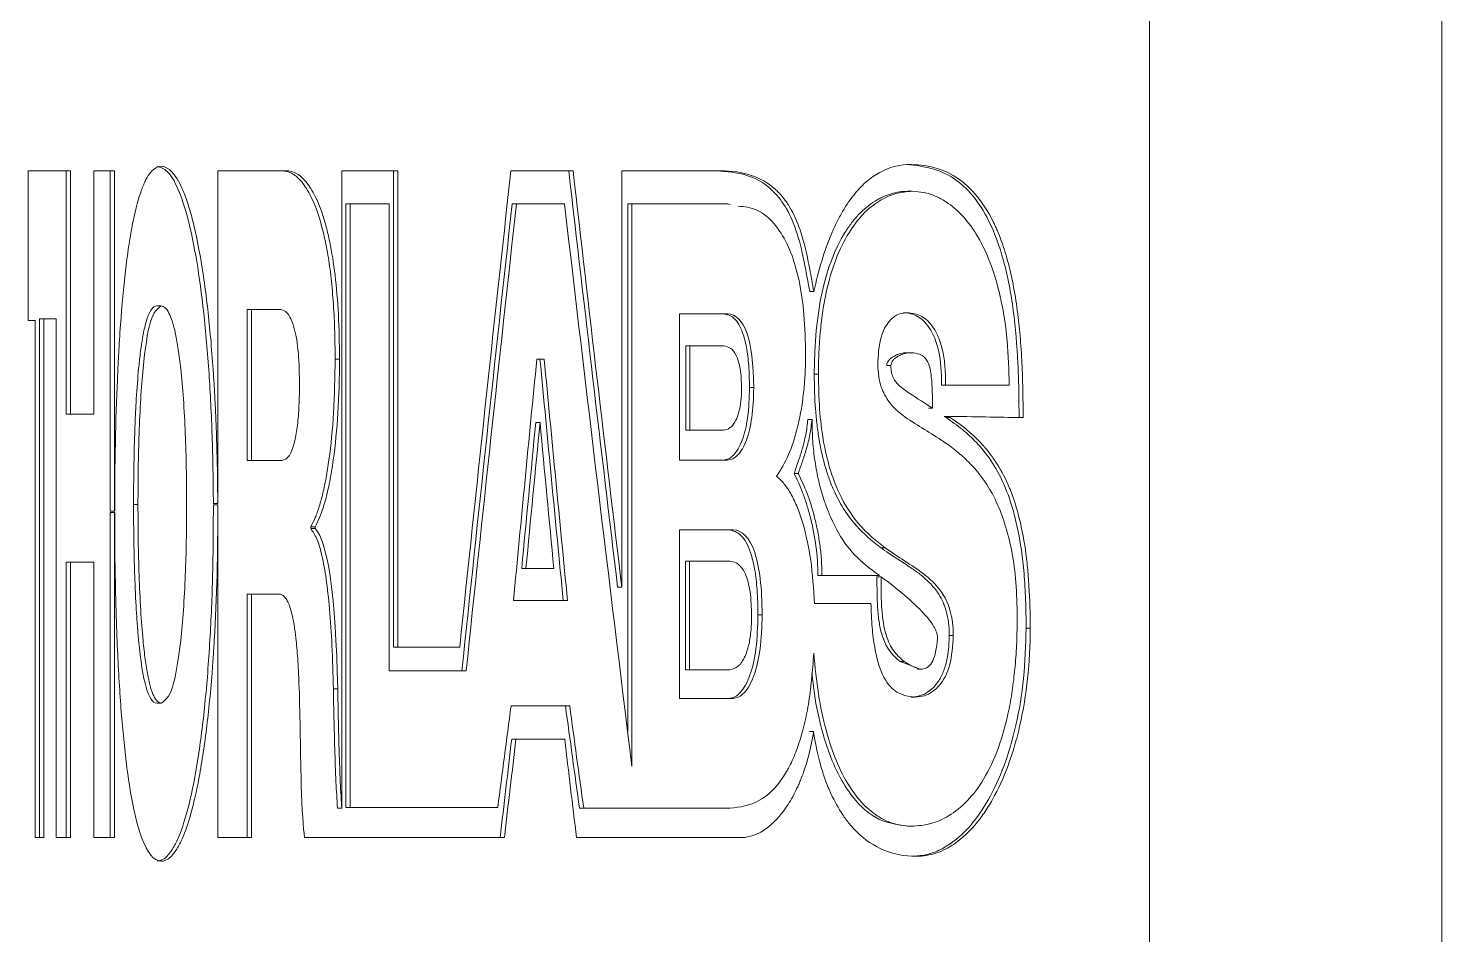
# Model space of a CAD drawing. Header units: millimetres. Extents: x 2 to 278, y 1 to 215.
# Drawn here: x 50.75 to 56.8, y 67.1 to 70.97 of the extents above; entities that cross this region are included whole.
import ezdxf

# ---------------------------------------------------------------- set-up
doc = ezdxf.new("R2010")
doc.units = ezdxf.units.MM

msp = doc.modelspace()

# ---------------------------------------------------------------- linework, layer by layer
at = {"color": 7, "linetype": 'Continuous', "lineweight": 0}
for p, q in [((55.5476, 74.9411), (55.5476, 58.9391)), ((56.7977, 58.9391), (56.7977, 74.9411)), ((50.7547, 70.365), (50.9355, 70.365)), ((50.7547, 70.365), (50.7547, 69.7246)), ((50.9166, 69.3244), (50.9166, 70.365)), ((50.9355, 69.3244), (50.9355, 70.365)), ((51.0349, 70.365), (51.1238, 70.365)), ((51.0349, 70.365), (51.0349, 69.3244)), ((51.1049, 68.9101), (51.1049, 70.365)), ((51.1238, 68.9101), (51.1238, 70.365)), ((51.5652, 70.365), (51.8584, 70.365)), ((51.5652, 70.365), (51.5652, 68.9431)), ((52.0955, 70.365), (52.0951, 67.6411)), ((52.0955, 70.365), (52.3351, 70.365)), ((52.3167, 68.329), (52.3167, 70.365)), ((52.3351, 68.329), (52.3351, 70.365)), ((52.818, 70.365), (53.0837, 70.365)), ((53.2924, 70.365), (53.7155, 70.365)), ((53.2924, 70.365), (53.2924, 68.5852)), ((54.512, 70.3921), (54.5296, 70.3921)), ((52.1129, 70.2234), (52.1129, 67.6445)), ((52.1129, 70.2234), (52.1314, 70.2234)), ((52.1314, 70.2234), (52.1314, 67.6445)), ((52.1314, 70.2234), (52.2974, 70.2234)), ((52.2974, 68.2279), (52.2974, 70.2234)), ((52.8236, 70.2234), (52.8418, 70.2234)), ((52.8418, 70.2234), (53.0473, 70.2234)), ((53.3177, 70.2234), (53.3177, 67.9694)), ((53.3177, 70.2234), (53.3357, 70.2234)), ((53.3357, 70.2234), (53.3357, 67.8192)), ((53.3357, 70.2234), (53.7435, 70.2234)), ((53.7561, 70.2207), (53.7435, 70.2234)), ((54.5161, 70.2774), (54.5336, 70.2774)), ((54.0959, 69.8487), (54.1136, 69.8487)), ((51.3043, 69.7875), (51.3232, 69.7875)), ((51.6908, 69.7716), (51.6908, 69.1273)), ((51.6908, 69.7716), (51.7095, 69.7716)), ((51.7095, 69.7716), (51.7095, 69.1273)), ((51.7095, 69.7716), (51.8325, 69.7716)), ((53.5387, 69.7537), (53.7445, 69.7537)), ((53.5387, 69.7537), (53.5387, 69.1291)), ((54.4949, 69.7587), (54.5124, 69.7587)), ((50.7547, 69.7246), (50.7839, 69.7246)), ((50.7839, 69.7246), (50.7839, 67.5158)), ((50.8029, 67.5158), (50.8029, 69.733)), ((50.8029, 69.733), (50.8219, 69.733)), ((50.8219, 67.5158), (50.8219, 69.733)), ((50.8219, 69.733), (50.8737, 69.733)), ((50.8737, 69.733), (50.8737, 67.5158)), ((53.5653, 69.6167), (53.5653, 69.2562)), ((53.5832, 69.6167), (53.5653, 69.6167)), ((53.5832, 69.6167), (53.5832, 69.2562)), ((53.5832, 69.6167), (53.7272, 69.6167)), ((52.0666, 69.5606), (52.0852, 69.5606)), ((52.9289, 69.5607), (52.9605, 69.5607)), ((54.5148, 69.5877), (54.5323, 69.5877)), ((54.1151, 69.4958), (54.1327, 69.4958)), ((54.4249, 69.5334), (54.4425, 69.5334)), ((53.8382, 69.4391), (53.856, 69.4391)), ((54.6589, 69.449), (54.6764, 69.449)), ((54.6764, 69.449), (54.9485, 69.449)), ((50.9166, 69.3244), (50.9355, 69.3244)), ((50.9355, 69.3244), (51.0349, 69.3244)), ((54.603, 69.3513), (54.6205, 69.3513)), ((54.6707, 69.3158), (54.6882, 69.3158)), ((52.9244, 69.2888), (52.9426, 69.2888)), ((53.5832, 69.2562), (53.5653, 69.2562)), ((53.5832, 69.2562), (53.7272, 69.2562)), ((54.0877, 69.302), (54.1054, 69.302)), ((54.6786, 69.3107), (54.696, 69.3107)), ((51.6908, 69.1273), (51.7095, 69.1273)), ((51.7095, 69.1273), (51.8394, 69.1273)), ((53.5387, 69.1291), (53.7445, 69.1291)), ((54.0288, 69.071), (54.0465, 69.071)), ((51.1049, 68.9101), (51.1238, 68.9101)), ((51.1049, 67.5158), (51.1049, 68.9046)), ((51.1049, 68.9046), (51.1238, 68.9046)), ((51.1238, 68.9101), (51.1242, 68.9101)), ((51.1238, 67.5158), (51.1238, 68.9046)), ((51.1238, 68.9046), (51.1242, 68.9046)), ((51.2048, 68.9391), (51.2237, 68.9391)), ((51.5461, 68.9431), (51.5465, 68.9431)), ((51.5461, 68.9431), (51.5648, 68.9431)), ((51.5461, 68.9376), (51.5465, 68.9376)), ((51.5461, 68.9376), (51.5649, 68.9376)), ((51.5648, 68.9431), (51.5652, 68.9431)), ((51.5649, 68.9376), (51.5652, 68.9376)), ((51.5652, 68.9376), (51.5652, 67.5158)), ((51.9624, 68.8362), (51.9624, 68.8443)), ((51.9624, 68.8443), (51.981, 68.8443)), ((51.9624, 68.8362), (51.981, 68.8362)), ((51.981, 68.8362), (51.981, 68.8443)), ((53.5387, 68.8305), (53.7677, 68.8305)), ((53.5387, 68.8305), (53.5387, 68.1106)), ((54.4009, 68.7537), (54.4185, 68.7537)), ((50.9166, 67.5158), (50.9166, 68.6925)), ((50.9166, 68.6925), (50.9355, 68.6925)), ((50.9355, 67.5158), (50.9355, 68.6925)), ((50.9355, 68.6925), (51.0349, 68.6925)), ((51.0349, 68.6925), (51.0349, 67.5158)), ((52.8642, 68.6662), (52.8823, 68.6662)), ((52.8823, 68.6662), (53.0016, 68.6662)), ((53.5641, 68.6964), (53.5641, 68.2333)), ((53.582, 68.6964), (53.5641, 68.6964)), ((53.582, 68.6964), (53.582, 68.2333)), ((53.582, 68.6964), (53.7544, 68.6964)), ((54.1304, 68.6357), (54.1481, 68.6357)), ((54.1481, 68.6357), (54.3939, 68.6357)), ((54.3831, 68.6306), (54.4007, 68.6306)), ((51.6908, 67.5158), (51.6908, 68.5564)), ((51.6908, 68.5564), (51.7095, 68.5564)), ((51.7095, 67.5158), (51.7095, 68.5564)), ((51.7095, 68.5564), (51.8266, 68.5564)), ((52.829, 68.5286), (53.06, 68.5286)), ((53.2743, 68.5852), (53.2924, 68.5852)), ((53.8743, 68.468), (53.8921, 68.468)), ((54.1156, 68.516), (54.3574, 68.516)), ((55.021, 68.4109), (55.0383, 68.4109)), ((54.6921, 68.3792), (54.7095, 68.3792)), ((52.3167, 68.329), (52.3351, 68.329)), ((52.3351, 68.329), (52.5994, 68.329)), ((52.2974, 68.2279), (52.6269, 68.2279)), ((53.582, 68.2333), (53.5641, 68.2333)), ((53.582, 68.2333), (53.7544, 68.2333)), ((54.4818, 68.2685), (54.5573, 68.2397)), ((54.4818, 68.2685), (54.4993, 68.2685)), ((54.557, 68.2362), (54.5746, 68.2362)), ((52.0591, 68.1518), (52.0776, 68.1518)), ((53.5387, 68.1106), (53.7677, 68.1106)), ((54.5288, 68.1162), (54.5464, 68.1162)), ((51.3043, 68.0907), (51.3232, 68.0907)), ((52.8187, 68.0794), (53.0694, 68.0794)), ((52.8216, 67.937), (52.8398, 67.937)), ((52.8398, 67.937), (53.0481, 67.937)), ((54.0942, 67.9686), (54.1119, 67.9686)), ((52.0766, 67.6411), (52.0951, 67.6411)), ((52.1129, 67.6445), (52.1314, 67.6445)), ((52.1314, 67.6445), (52.7618, 67.6445)), ((53.1111, 67.641), (53.1292, 67.641)), ((53.1292, 67.641), (53.7549, 67.641)), ((54.5132, 67.5643), (54.5308, 67.5643)), ((50.7839, 67.5158), (50.8219, 67.5158)), ((50.8737, 67.5158), (50.9355, 67.5158)), ((51.0349, 67.5158), (51.1238, 67.5158)), ((51.5652, 67.5158), (51.7095, 67.5158)), ((51.9358, 67.5158), (52.0951, 67.5158)), ((52.0951, 67.5158), (52.7902, 67.5158)), ((53.0985, 67.5158), (53.807, 67.5158)), ((54.5334, 67.4359), (54.5509, 67.4359))]:
    msp.add_line(p, q, dxfattribs=at)
for points, knots in [([(51.1242, 68.9101), (51.1243, 69.1117), (51.1281, 69.2993), (51.1362, 69.4837), (51.1368, 69.4964), (51.1379, 69.5197), (51.1385, 69.5313), (51.1402, 69.5656), (51.1414, 69.5881), (51.1453, 69.6543), (51.1482, 69.6969), (51.1576, 69.8196), (51.1649, 69.8948), (51.1777, 69.998), (51.1825, 70.0323), (51.1923, 70.0944), (51.1974, 70.1233), (51.2137, 70.2032), (51.2257, 70.2478), (51.2405, 70.288), (51.2419, 70.2917), (51.245, 70.2994), (51.2466, 70.3032), (51.2513, 70.3141), (51.2545, 70.3208), (51.2644, 70.3395), (51.2711, 70.35), (51.2921, 70.3751), (51.3071, 70.3837), (51.323, 70.3841)], [0, 0, 0, 0, 0.25, 0.25, 0.265625, 0.265625, 0.28125, 0.28125, 0.3125, 0.3125, 0.375, 0.375, 0.5, 0.5, 0.5625, 0.5625, 0.625, 0.625, 0.75, 0.75, 0.765625, 0.765625, 0.78125, 0.78125, 0.8125, 0.8125, 0.875, 0.875, 1, 1, 1, 1]), ([(51.5461, 68.9431), (51.5457, 68.9921), (51.5448, 69.0887), (51.5411, 69.2306), (51.5355, 69.3671), (51.5251, 69.5465), (51.5068, 69.7599), (51.4758, 69.986), (51.4378, 70.1689), (51.3949, 70.2957), (51.3494, 70.3716), (51.3195, 70.3799), (51.3042, 70.3841)], [0, 0, 0, 0, 0.065011, 0.128117, 0.189713, 0.250222, 0.377299, 0.500115, 0.624392, 0.749968, 0.871202, 1, 1, 1, 1]), ([(51.323, 70.3841), (51.3545, 70.3841), (51.3847, 70.3522), (51.4146, 70.2843), (51.4166, 70.2795), (51.4203, 70.2704), (51.4222, 70.2657), (51.4277, 70.2511), (51.4314, 70.2409), (51.4421, 70.2086), (51.4491, 70.1849), (51.4693, 70.1073), (51.4819, 70.0471), (51.4993, 69.9437), (51.5045, 69.9094), (51.5146, 69.8359), (51.5193, 69.7975), (51.5325, 69.6774), (51.5401, 69.5909), (51.547, 69.4863), (51.5476, 69.4766), (51.549, 69.455), (51.5496, 69.4442), (51.5515, 69.4116), (51.5527, 69.3896), (51.556, 69.3229), (51.5579, 69.2776), (51.5625, 69.1389), (51.5643, 69.0428), (51.5648, 68.9431)], [0, 0, 0, 0, 0.25, 0.25, 0.265625, 0.265625, 0.28125, 0.28125, 0.3125, 0.3125, 0.375, 0.375, 0.5, 0.5, 0.5625, 0.5625, 0.625, 0.625, 0.75, 0.75, 0.765625, 0.765625, 0.78125, 0.78125, 0.8125, 0.8125, 0.875, 0.875, 1, 1, 1, 1]), ([(52.0666, 69.5606), (52.0662, 69.6041), (52.0654, 69.6884), (52.059, 69.8093), (52.0487, 69.9196), (52.0342, 70.019), (52.0157, 70.1073), (51.9907, 70.1934), (51.958, 70.2706), (51.9195, 70.3261), (51.8794, 70.3592), (51.8532, 70.363), (51.8398, 70.365)], [0, 0, 0, 0, 0.0899401, 0.1742747, 0.2550713, 0.334674, 0.4155303, 0.4999793, 0.6201878, 0.7499008, 0.8714454, 1, 1, 1, 1]), ([(51.8584, 70.365), (51.886, 70.3647), (51.9123, 70.3508), (51.9387, 70.3214), (51.9406, 70.3192), (51.9441, 70.315), (51.9459, 70.3128), (51.951, 70.3061), (51.9544, 70.3014), (51.9644, 70.2866), (51.9709, 70.2756), (51.9896, 70.2399), (52.0013, 70.212), (52.0147, 70.1722), (52.0179, 70.1621), (52.0235, 70.1433), (52.0262, 70.1337), (52.0341, 70.104), (52.039, 70.0832), (52.0527, 70.0178), (52.0603, 69.9702), (52.0787, 69.8153), (52.085, 69.696), (52.0852, 69.5606)], [0, 0, 0, 0, 0.25, 0.25, 0.265625, 0.265625, 0.28125, 0.28125, 0.3125, 0.3125, 0.375, 0.375, 0.5, 0.5, 0.53125, 0.53125, 0.5625, 0.5625, 0.625, 0.625, 0.75, 0.75, 1, 1, 1, 1]), ([(54.0959, 69.8487), (54.0913, 69.8732), (54.0822, 69.9222), (54.0637, 70.0195), (54.0221, 70.177), (53.9335, 70.2988), (53.8177, 70.3566), (53.7407, 70.3619), (53.6977, 70.365)], [0, 0, 0, 0, 0.062692, 0.125376, 0.250406, 0.498813, 0.719339, 1, 1, 1, 1]), ([(53.7155, 70.365), (53.8106, 70.3648), (53.8883, 70.339), (53.9473, 70.2869), (53.9491, 70.2853), (53.9517, 70.2829), (53.953, 70.2817), (53.957, 70.2779), (53.9595, 70.2754), (53.9672, 70.2675), (53.9721, 70.262), (53.9866, 70.2448), (53.9958, 70.2323), (54.0215, 70.1919), (54.0365, 70.1609), (54.0622, 70.091), (54.0746, 70.0463), (54.0863, 69.9915), (54.0866, 69.9898), (54.0877, 69.9847), (54.0882, 69.9821), (54.0899, 69.9739), (54.091, 69.9682), (54.0946, 69.95), (54.0972, 69.9367), (54.1002, 69.9203), (54.1009, 69.9167), (54.1019, 69.9115), (54.1023, 69.909), (54.1037, 69.9016), (54.1046, 69.897), (54.107, 69.8842), (54.1083, 69.8768), (54.1118, 69.8585), (54.1132, 69.8511), (54.1136, 69.8487)], [0, 0, 0, 0, 0.5, 0.5, 0.507812, 0.507812, 0.515625, 0.515625, 0.53125, 0.53125, 0.5625, 0.5625, 0.625, 0.625, 0.75, 0.75, 0.875, 0.875, 0.882812, 0.882812, 0.890625, 0.890625, 0.90625, 0.90625, 0.9375, 0.9375, 0.941406, 0.941406, 0.945312, 0.945312, 0.953125, 0.953125, 0.96875, 0.96875, 1, 1, 1, 1]), ([(54.1136, 69.8487), (54.1328, 69.9405), (54.1578, 70.0227), (54.1963, 70.1136), (54.2036, 70.1294), (54.2194, 70.1612), (54.2275, 70.1763), (54.2528, 70.2196), (54.2706, 70.2454), (54.2943, 70.274), (54.2981, 70.2784), (54.3068, 70.288), (54.3112, 70.2927), (54.3245, 70.3062), (54.3335, 70.3145), (54.3612, 70.3377), (54.3805, 70.3505), (54.4404, 70.3815), (54.4834, 70.3919), (54.5296, 70.3921)], [0, 0, 0, 0, 0.25, 0.25, 0.3125, 0.3125, 0.375, 0.375, 0.5, 0.5, 0.53125, 0.53125, 0.5625, 0.5625, 0.625, 0.625, 0.75, 0.75, 1, 1, 1, 1]), ([(54.9906, 69.3103), (54.9904, 69.3513), (54.9899, 69.4286), (54.9848, 69.5826), (54.9694, 69.7719), (54.9289, 69.9846), (54.8478, 70.2031), (54.7014, 70.3694), (54.5797, 70.384), (54.512, 70.3921)], [0, 0, 0, 0, 0.066634, 0.1254, 0.250624, 0.377962, 0.500636, 0.722203, 1, 1, 1, 1]), ([(54.5296, 70.3921), (54.681, 70.3917), (54.7992, 70.3105), (54.8819, 70.1436), (54.8854, 70.1364), (54.8912, 70.1238), (54.8941, 70.1174), (54.9025, 70.0977), (54.9079, 70.0842), (54.9234, 70.0421), (54.933, 70.0123), (54.9589, 69.9171), (54.9728, 69.8463), (54.9845, 69.7583), (54.9855, 69.7507), (54.9876, 69.7331), (54.9886, 69.7241), (54.9916, 69.6971), (54.9934, 69.6786), (54.9983, 69.622), (55.001, 69.5826), (55.0032, 69.5365), (55.0034, 69.5332), (55.0038, 69.5246), (55.0039, 69.5203), (55.0045, 69.5073), (55.0048, 69.4984), (55.0057, 69.4713), (55.0062, 69.4527), (55.0075, 69.3948), (55.0079, 69.3538), (55.0079, 69.3103)], [0, 0, 0, 0, 0.5, 0.5, 0.515625, 0.515625, 0.53125, 0.53125, 0.5625, 0.5625, 0.625, 0.625, 0.75, 0.75, 0.765625, 0.765625, 0.78125, 0.78125, 0.8125, 0.8125, 0.875, 0.875, 0.882812, 0.882812, 0.890625, 0.890625, 0.90625, 0.90625, 0.9375, 0.9375, 1, 1, 1, 1]), ([(54.5161, 70.2774), (54.4914, 70.2772), (54.4673, 70.2737), (54.4321, 70.2632), (54.4205, 70.2589), (54.4034, 70.2511), (54.3977, 70.2483), (54.3864, 70.2423), (54.3814, 70.2394), (54.3505, 70.2203), (54.3275, 70.2014), (54.2952, 70.1677), (54.2848, 70.1555), (54.2698, 70.1359), (54.2649, 70.1292), (54.2577, 70.1187), (54.2553, 70.1152), (54.2506, 70.108), (54.2487, 70.1049), (54.1605, 69.9628), (54.1156, 69.7606), (54.1151, 69.4958)], [0, 0, 0, 0, 0.125, 0.125, 0.1875, 0.1875, 0.21875, 0.21875, 0.25, 0.25, 0.375, 0.375, 0.4375, 0.4375, 0.46875, 0.46875, 0.484375, 0.484375, 0.5, 0.5, 1, 1, 1, 1]), ([(54.1327, 69.4958), (54.1332, 69.5279), (54.1341, 69.5906), (54.1406, 69.6818), (54.1511, 69.7676), (54.1707, 69.8737), (54.2063, 69.9938), (54.261, 70.1033), (54.3243, 70.1851), (54.3912, 70.2384), (54.4618, 70.2713), (54.5094, 70.2753), (54.5336, 70.2774)], [0, 0, 0, 0, 0.065643, 0.128491, 0.189596, 0.250101, 0.370364, 0.499735, 0.620228, 0.749812, 0.873111, 1, 1, 1, 1]), ([(54.5336, 70.2774), (54.5503, 70.2763), (54.5831, 70.2744), (54.6318, 70.2589), (54.6883, 70.2289), (54.7507, 70.1761), (54.8171, 70.0857), (54.8742, 69.9649), (54.917, 69.8123), (54.9435, 69.637), (54.9468, 69.5131), (54.9485, 69.449)], [0, 0, 0, 0, 0.085989, 0.169234, 0.250325, 0.379583, 0.500422, 0.627694, 0.750207, 0.870756, 1, 1, 1, 1]), ([(54.0781, 69.5786), (54.0769, 69.6364), (54.0745, 69.7466), (54.0525, 69.8986), (54.0162, 70.023), (53.9551, 70.1361), (53.8765, 70.2057), (53.8165, 70.2113), (53.7902, 70.2137)], [0, 0, 0, 0, 0.149835, 0.285274, 0.417208, 0.557347, 0.806397, 1, 1, 1, 1]), ([(51.3043, 69.7875), (51.2867, 69.7871), (51.2715, 69.7645), (51.2522, 69.6975), (51.2463, 69.6697), (51.2383, 69.6196), (51.2357, 69.6015), (51.2321, 69.5723), (51.231, 69.5623), (51.2287, 69.5414), (51.2275, 69.5294), (51.2227, 69.4802), (51.2194, 69.4373), (51.2152, 69.3675), (51.214, 69.3434), (51.2122, 69.3058), (51.2117, 69.2931), (51.2109, 69.2736), (51.2106, 69.2671), (51.2101, 69.2539), (51.2099, 69.2463), (51.2065, 69.1476), (51.2049, 69.0472), (51.2048, 68.9391)], [0, 0, 0, 0, 0.25, 0.25, 0.375, 0.375, 0.4375, 0.4375, 0.46875, 0.46875, 0.5, 0.5, 0.625, 0.625, 0.6875, 0.6875, 0.71875, 0.71875, 0.734375, 0.734375, 0.75, 0.75, 1, 1, 1, 1]), ([(51.2237, 68.9391), (51.2239, 68.9916), (51.2244, 69.093), (51.2282, 69.245), (51.2347, 69.3889), (51.248, 69.5659), (51.2756, 69.7536), (51.3071, 69.7761), (51.3232, 69.7875)], [0, 0, 0, 0, 0.130135, 0.251191, 0.381665, 0.502234, 0.746616, 1, 1, 1, 1]), ([(51.3232, 69.7875), (51.3289, 69.7861), (51.3399, 69.7833), (51.356, 69.7602), (51.3708, 69.7228), (51.3844, 69.6699), (51.3964, 69.6019), (51.4082, 69.5098), (51.4189, 69.3889), (51.4265, 69.2448), (51.431, 69.0927), (51.4316, 68.9914), (51.4319, 68.9391)], [0, 0, 0, 0, 0.0896609, 0.1737087, 0.2542956, 0.3338554, 0.4149141, 0.4998643, 0.6199531, 0.7498298, 0.871104, 1, 1, 1, 1]), ([(51.8325, 69.7716), (51.8398, 69.7702), (51.8535, 69.7675), (51.8728, 69.7436), (51.8926, 69.697), (51.9112, 69.6036), (51.9133, 69.5112), (51.9144, 69.4634)], [0, 0, 0, 0, 0.185789, 0.350846, 0.502113, 0.742099, 1, 1, 1, 1]), ([(53.8382, 69.4391), (53.8376, 69.4706), (53.8365, 69.5296), (53.8266, 69.6106), (53.8071, 69.6858), (53.7724, 69.7446), (53.7427, 69.7505), (53.7267, 69.7537)], [0, 0, 0, 0, 0.186374, 0.349308, 0.500644, 0.731243, 1, 1, 1, 1]), ([(54.5124, 69.7587), (54.5019, 69.7578), (54.482, 69.756), (54.4539, 69.741), (54.4242, 69.7115), (54.393, 69.6494), (54.3887, 69.5755), (54.3865, 69.539)], [0, 0, 0, 0, 0.185244, 0.351612, 0.503199, 0.754635, 1, 1, 1, 1]), ([(54.4949, 69.7587), (54.5177, 69.7585), (54.5384, 69.753), (54.5664, 69.737), (54.5752, 69.7304), (54.5876, 69.7184), (54.5916, 69.7141), (54.5974, 69.7072), (54.5993, 69.7048), (54.603, 69.6998), (54.6043, 69.698), (54.643, 69.6412), (54.6605, 69.5594), (54.6589, 69.449)], [0, 0, 0, 0, 0.25, 0.25, 0.375, 0.375, 0.4375, 0.4375, 0.46875, 0.46875, 0.5, 0.5, 1, 1, 1, 1]), ([(54.6764, 69.449), (54.6761, 69.4751), (54.6756, 69.5249), (54.6656, 69.5948), (54.6482, 69.6532), (54.6182, 69.7087), (54.5717, 69.7514), (54.5333, 69.7561), (54.5124, 69.7587)], [0, 0, 0, 0, 0.132526, 0.253379, 0.37235, 0.499666, 0.7284, 1, 1, 1, 1]), ([(53.7272, 69.6167), (53.7375, 69.615), (53.7563, 69.6119), (53.7825, 69.5805), (53.8016, 69.5182), (53.8035, 69.4638), (53.8045, 69.4351)], [0, 0, 0, 0, 0.274081, 0.501661, 0.737257, 1, 1, 1, 1]), ([(51.9624, 68.8443), (51.9688, 68.8564), (51.9815, 68.8804), (51.9989, 68.9292), (52.0147, 68.9866), (52.0287, 69.0537), (52.0461, 69.1637), (52.0631, 69.3329), (52.0654, 69.4832), (52.0666, 69.5606)], [0, 0, 0, 0, 0.102251, 0.20163, 0.299923, 0.398975, 0.500589, 0.742952, 1, 1, 1, 1]), ([(52.0852, 69.5606), (52.085, 69.3982), (52.0761, 69.2545), (52.0566, 69.1141), (52.054, 69.097), (52.0489, 69.066), (52.0462, 69.0511), (52.0378, 69.0083), (52.0318, 68.9821), (52.0123, 68.9107), (51.9975, 68.8727), (51.981, 68.8443)], [0, 0, 0, 0, 0.5, 0.5, 0.5625, 0.5625, 0.625, 0.625, 0.75, 0.75, 1, 1, 1, 1]), ([(54.0781, 69.5786), (54.0776, 69.5507), (54.0767, 69.4956), (54.0699, 69.4155), (54.0591, 69.3397), (54.0394, 69.2471), (54.006, 69.1432), (53.9718, 69.0882), (53.9542, 69.06)], [0, 0, 0, 0, 0.128329, 0.252673, 0.375757, 0.500387, 0.743669, 1, 1, 1, 1]), ([(54.5148, 69.5877), (54.5075, 69.5881), (54.5, 69.5875), (54.4881, 69.5851), (54.484, 69.584), (54.4778, 69.582), (54.4757, 69.5813), (54.4726, 69.5801), (54.4715, 69.5797), (54.4694, 69.5789), (54.4689, 69.5787), (54.4403, 69.5667), (54.4263, 69.5518), (54.4249, 69.5334)], [0, 0, 0, 0, 0.25, 0.25, 0.375, 0.375, 0.4375, 0.4375, 0.46875, 0.46875, 0.5, 0.5, 1, 1, 1, 1]), ([(54.4425, 69.5334), (54.4432, 69.5372), (54.4449, 69.5462), (54.4511, 69.5553), (54.4596, 69.564), (54.4712, 69.5717), (54.4881, 69.5798), (54.5088, 69.587), (54.5247, 69.5875), (54.5323, 69.5877)], [0, 0, 0, 0, 0.050555, 0.120602, 0.217124, 0.342763, 0.498687, 0.761253, 1, 1, 1, 1]), ([(54.5323, 69.5877), (54.543, 69.5862), (54.5614, 69.5836), (54.5886, 69.5702), (54.6118, 69.5292), (54.6158, 69.4823), (54.6178, 69.4587)], [0, 0, 0, 0, 0.29252, 0.502564, 0.750241, 1, 1, 1, 1]), ([(54.1151, 69.4958), (54.1151, 69.4432), (54.1169, 69.3935), (54.1222, 69.3234), (54.1244, 69.3007), (54.1296, 69.2569), (54.1325, 69.2365), (54.1433, 69.1728), (54.1525, 69.1328), (54.169, 69.0768), (54.175, 69.0588), (54.1848, 69.0327), (54.1881, 69.0242), (54.1934, 69.0116), (54.1952, 69.0075), (54.1988, 68.9993), (54.2009, 68.9946), (54.215, 68.9642), (54.2291, 68.9387), (54.2525, 68.9027), (54.2608, 68.891), (54.2737, 68.8741), (54.2781, 68.8685), (54.2849, 68.8603), (54.2872, 68.8576), (54.2918, 68.8523), (54.2947, 68.8489), (54.3247, 68.8154), (54.3594, 68.7843), (54.4009, 68.7537)], [0, 0, 0, 0, 0.125, 0.125, 0.1875, 0.1875, 0.25, 0.25, 0.375, 0.375, 0.4375, 0.4375, 0.46875, 0.46875, 0.484375, 0.484375, 0.5, 0.5, 0.625, 0.625, 0.6875, 0.6875, 0.71875, 0.71875, 0.734375, 0.734375, 0.75, 0.75, 1, 1, 1, 1]), ([(54.4185, 68.7537), (54.3993, 68.7685), (54.3638, 68.7958), (54.2954, 68.8635), (54.216, 68.9752), (54.1574, 69.1653), (54.1356, 69.3496), (54.1337, 69.4457), (54.1327, 69.4958)], [0, 0, 0, 0, 0.135604, 0.250864, 0.500974, 0.74961, 0.869567, 1, 1, 1, 1]), ([(54.3865, 69.539), (54.3874, 69.5208), (54.3891, 69.4849), (54.4005, 69.4399), (54.4163, 69.4052), (54.4525, 69.3507), (54.5138, 69.3035), (54.5961, 69.2544), (54.6515, 69.2184), (54.6792, 69.2004)], [0, 0, 0, 0, 0.06306, 0.124243, 0.181509, 0.249267, 0.499243, 0.749623, 1, 1, 1, 1]), ([(54.6205, 69.3513), (54.5879, 69.3716), (54.5391, 69.4021), (54.4831, 69.4413), (54.4564, 69.47), (54.444, 69.5009), (54.443, 69.5226), (54.4425, 69.5334)], [0, 0, 0, 0, 0.500656, 0.750877, 0.875518, 0.937757, 1, 1, 1, 1]), ([(51.9144, 69.4634), (51.9141, 69.4291), (51.9133, 69.365), (51.9065, 69.2771), (51.8932, 69.1968), (51.8697, 69.1362), (51.8501, 69.1304), (51.8394, 69.1273)], [0, 0, 0, 0, 0.187296, 0.350626, 0.502535, 0.729726, 1, 1, 1, 1]), ([(53.7267, 69.1291), (53.734, 69.1303), (53.7486, 69.1325), (53.7699, 69.1489), (53.7898, 69.175), (53.8127, 69.2236), (53.8344, 69.3121), (53.8369, 69.3954), (53.8382, 69.4391)], [0, 0, 0, 0, 0.127382, 0.250795, 0.378733, 0.501477, 0.738042, 1, 1, 1, 1]), ([(53.8045, 69.4351), (53.8039, 69.4167), (53.8028, 69.3811), (53.794, 69.3329), (53.7785, 69.2922), (53.7555, 69.2619), (53.7369, 69.2582), (53.7272, 69.2562)], [0, 0, 0, 0, 0.174269, 0.334762, 0.49942, 0.736307, 1, 1, 1, 1]), ([(53.856, 69.4391), (53.8557, 69.3437), (53.8452, 69.2686), (53.8144, 69.1867), (53.8018, 69.1651), (53.7801, 69.1429), (53.7737, 69.1383), (53.7594, 69.1312), (53.7521, 69.1294), (53.7445, 69.1291)], [0, 0, 0, 0, 0.5, 0.5, 0.75, 0.75, 0.875, 0.875, 1, 1, 1, 1]), ([(54.6205, 69.3513), (54.6205, 69.364), (54.6204, 69.3767), (54.6202, 69.3894), (54.62, 69.401), (54.6198, 69.4125), (54.6194, 69.4241), (54.619, 69.4357), (54.6185, 69.4472), (54.6178, 69.4587)], [0, 0, 0, 0, 0.00002540326, 0.00002540326, 0.00002540326, 0.00004856779, 0.00004856779, 0.00004856779, 0.00007180811, 0.00007180811, 0.00007180811, 0.00007180811]), ([(54.0877, 69.302), (54.0855, 69.2801), (54.0825, 69.2588), (54.0765, 69.2274), (54.0743, 69.2171), (54.0706, 69.2017), (54.0693, 69.1967), (54.0667, 69.1866), (54.0649, 69.1802), (54.0617, 69.1692), (54.0592, 69.1611), (54.0549, 69.1478), (54.0533, 69.1432), (54.0509, 69.1359), (54.05, 69.1334), (54.0483, 69.1284), (54.0477, 69.1265), (54.0375, 69.0971), (54.0316, 69.0797), (54.0288, 69.071)], [0, 0, 0, 0, 0.25, 0.25, 0.375, 0.375, 0.4375, 0.4375, 0.5, 0.5, 0.625, 0.625, 0.6875, 0.6875, 0.71875, 0.71875, 0.75, 0.75, 1, 1, 1, 1]), ([(54.0465, 69.071), (54.0524, 69.0884), (54.0642, 69.1232), (54.0822, 69.1758), (54.0971, 69.2352), (54.1027, 69.2802), (54.1054, 69.302)], [0, 0, 0, 0, 0.250294, 0.500536, 0.757961, 1, 1, 1, 1]), ([(54.1054, 69.302), (54.106, 69.2711), (54.1074, 69.2099), (54.1174, 69.1208), (54.1334, 69.0366), (54.1559, 68.9572), (54.1947, 68.8568), (54.2568, 68.7478), (54.315, 68.6976), (54.3455, 68.6713)], [0, 0, 0, 0, 0.095983, 0.190742, 0.287653, 0.389877, 0.500117, 0.737703, 1, 1, 1, 1]), ([(55.021, 68.4109), (55.0205, 68.4517), (55.0197, 68.53), (55.0128, 68.642), (54.9991, 68.7668), (54.9725, 68.9013), (54.9116, 69.0747), (54.8311, 69.1858), (54.7457, 69.2639), (54.7021, 69.2943), (54.6786, 69.3107)], [0, 0, 0, 0, 0.0903034, 0.1734171, 0.2503246, 0.375732, 0.5001711, 0.7494975, 0.8646882, 1, 1, 1, 1]), ([(54.696, 69.3107), (54.7467, 69.2772), (54.79, 69.2417), (54.8265, 69.203), (54.8284, 69.201), (54.8313, 69.1979), (54.8328, 69.1963), (54.8371, 69.1914), (54.84, 69.1882), (54.8485, 69.1783), (54.8541, 69.1716), (54.8703, 69.1511), (54.8806, 69.1368), (54.9099, 69.0924), (54.9273, 69.0605), (54.9443, 69.0221), (54.9467, 69.0166), (54.9509, 69.0066), (54.9529, 69.0016), (54.9589, 68.9862), (54.9628, 68.9758), (54.974, 68.9436), (54.9809, 68.9211), (54.9997, 68.8508), (55.0099, 68.7998), (55.0187, 68.738), (55.0194, 68.7329), (55.021, 68.7208), (55.0218, 68.7146), (55.024, 68.696), (55.0254, 68.6834), (55.0292, 68.6447), (55.0313, 68.6179), (55.0365, 68.5344), (55.0382, 68.4747), (55.0383, 68.4109)], [0, 0, 0, 0, 0.25, 0.25, 0.257812, 0.257812, 0.265625, 0.265625, 0.28125, 0.28125, 0.3125, 0.3125, 0.375, 0.375, 0.5, 0.5, 0.515625, 0.515625, 0.53125, 0.53125, 0.5625, 0.5625, 0.625, 0.625, 0.75, 0.75, 0.765625, 0.765625, 0.78125, 0.78125, 0.8125, 0.8125, 0.875, 0.875, 1, 1, 1, 1]), ([(54.6792, 69.2004), (54.6989, 69.1859), (54.7355, 69.1588), (54.8073, 69.0906), (54.8921, 68.9774), (54.9556, 68.7873), (54.9796, 68.6038), (54.9817, 68.5082), (54.9828, 68.4584)], [0, 0, 0, 0, 0.134521, 0.250851, 0.500937, 0.749613, 0.86962, 1, 1, 1, 1]), ([(54.0288, 69.071), (54.0425, 69.0458), (54.0552, 69.0176), (54.0726, 68.9709), (54.0781, 68.9546), (54.086, 68.929), (54.0886, 68.9203), (54.0936, 68.9025), (54.0957, 68.8945), (54.1194, 68.802), (54.1301, 68.7192), (54.1304, 68.6357)], [0, 0, 0, 0, 0.25, 0.25, 0.375, 0.375, 0.4375, 0.4375, 0.5, 0.5, 1, 1, 1, 1]), ([(54.1481, 68.6357), (54.1476, 68.6568), (54.1466, 68.6993), (54.1401, 68.7623), (54.1301, 68.8248), (54.1124, 68.9023), (54.0858, 68.9904), (54.0596, 69.0441), (54.0465, 69.071)], [0, 0, 0, 0, 0.118125, 0.238916, 0.365325, 0.499938, 0.749748, 1, 1, 1, 1]), ([(53.9542, 69.06), (53.9653, 69.0497), (53.987, 69.0296), (54.0169, 68.9839), (54.0437, 68.9274), (54.0743, 68.8382), (54.1043, 68.7023), (54.1118, 68.579), (54.1156, 68.516)], [0, 0, 0, 0, 0.129707, 0.254423, 0.377053, 0.500651, 0.745002, 1, 1, 1, 1]), ([(51.3239, 67.415), (51.2917, 67.4157), (51.2636, 67.4497), (51.2375, 67.521), (51.2357, 67.526), (51.2325, 67.5356), (51.2309, 67.5405), (51.2261, 67.5558), (51.223, 67.5665), (51.214, 67.6003), (51.2082, 67.6251), (51.1918, 67.706), (51.182, 67.7689), (51.1688, 67.8765), (51.165, 67.9119), (51.1576, 67.9881), (51.1542, 68.0278), (51.1448, 68.1518), (51.1396, 68.241), (51.1349, 68.3488), (51.1345, 68.3588), (51.1336, 68.3809), (51.1332, 68.392), (51.132, 68.4256), (51.1312, 68.4481), (51.1291, 68.5165), (51.1279, 68.563), (51.1251, 68.7049), (51.1242, 68.803), (51.1242, 68.9046)], [0, 0, 0, 0, 0.25, 0.25, 0.265625, 0.265625, 0.28125, 0.28125, 0.3125, 0.3125, 0.375, 0.375, 0.5, 0.5, 0.5625, 0.5625, 0.625, 0.625, 0.75, 0.75, 0.765625, 0.765625, 0.78125, 0.78125, 0.8125, 0.8125, 0.875, 0.875, 1, 1, 1, 1]), ([(51.2048, 68.9391), (51.2049, 68.8852), (51.2053, 68.8331), (51.2065, 68.7577), (51.207, 68.7331), (51.2079, 68.6968), (51.2082, 68.6848), (51.2087, 68.667), (51.2089, 68.6611), (51.2093, 68.6494), (51.2094, 68.6444), (51.2115, 68.5841), (51.2138, 68.5341), (51.218, 68.4643), (51.2196, 68.442), (51.222, 68.4097), (51.2229, 68.3992), (51.2247, 68.3786), (51.2254, 68.3698), (51.2436, 68.1809), (51.269, 68.0915), (51.3043, 68.0907)], [0, 0, 0, 0, 0.125, 0.125, 0.1875, 0.1875, 0.21875, 0.21875, 0.234375, 0.234375, 0.25, 0.25, 0.375, 0.375, 0.4375, 0.4375, 0.46875, 0.46875, 0.5, 0.5, 1, 1, 1, 1]), ([(51.3232, 68.0907), (51.3175, 68.0921), (51.3066, 68.0949), (51.2912, 68.118), (51.2773, 68.1554), (51.265, 68.2084), (51.2542, 68.2763), (51.2438, 68.3685), (51.2347, 68.4894), (51.2282, 68.6334), (51.2244, 68.7855), (51.2239, 68.8869), (51.2237, 68.9391)], [0, 0, 0, 0, 0.0896525, 0.1736951, 0.2542805, 0.3338421, 0.4149061, 0.4998644, 0.6199564, 0.7498299, 0.8711096, 1, 1, 1, 1]), ([(51.3051, 67.415), (51.3131, 67.4164), (51.3289, 67.4191), (51.3526, 67.4394), (51.3756, 67.4718), (51.406, 67.5341), (51.4428, 67.6489), (51.4812, 67.8446), (51.5118, 68.0849), (51.5325, 68.3538), (51.5448, 68.6423), (51.5457, 68.8377), (51.5461, 68.9376)], [0, 0, 0, 0, 0.0657357, 0.1289955, 0.1903156, 0.2502842, 0.3756496, 0.5001014, 0.6226693, 0.7499798, 0.8720062, 1, 1, 1, 1]), ([(51.4319, 68.9391), (51.4316, 68.8866), (51.431, 68.7853), (51.4265, 68.6333), (51.4188, 68.4894), (51.4034, 68.3123), (51.372, 68.1246), (51.3396, 68.1021), (51.3232, 68.0907)], [0, 0, 0, 0, 0.130136, 0.251191, 0.381667, 0.502235, 0.746616, 1, 1, 1, 1]), ([(51.5649, 68.9376), (51.5655, 68.7316), (51.5605, 68.5391), (51.5494, 68.3492), (51.5486, 68.336), (51.547, 68.3119), (51.5463, 68.3), (51.5439, 68.2646), (51.5422, 68.2414), (51.5368, 68.173), (51.5329, 68.129), (51.52, 68.0022), (51.5101, 67.9242), (51.4932, 67.8173), (51.4869, 67.7814), (51.4742, 67.7168), (51.4675, 67.6868), (51.447, 67.6035), (51.4322, 67.5571), (51.4147, 67.5152), (51.413, 67.5113), (51.4094, 67.5032), (51.4075, 67.4993), (51.402, 67.488), (51.3983, 67.4809), (51.387, 67.4614), (51.3794, 67.4505), (51.3562, 67.4243), (51.3402, 67.4154), (51.3239, 67.415)], [0, 0, 0, 0, 0.25, 0.25, 0.265625, 0.265625, 0.28125, 0.28125, 0.3125, 0.3125, 0.375, 0.375, 0.5, 0.5, 0.5625, 0.5625, 0.625, 0.625, 0.75, 0.75, 0.765625, 0.765625, 0.78125, 0.78125, 0.8125, 0.8125, 0.875, 0.875, 1, 1, 1, 1]), ([(52.0591, 68.1518), (52.0574, 68.2136), (52.0542, 68.3292), (52.044, 68.4876), (52.0299, 68.6192), (52.0114, 68.7226), (51.9887, 68.7992), (51.9712, 68.8238), (51.9624, 68.8362)], [0, 0, 0, 0, 0.217213, 0.406395, 0.57181, 0.719791, 0.859068, 1, 1, 1, 1]), ([(53.8743, 68.468), (53.8737, 68.5037), (53.8725, 68.5706), (53.8618, 68.6627), (53.8406, 68.7496), (53.8018, 68.8196), (53.768, 68.8267), (53.7499, 68.8305)], [0, 0, 0, 0, 0.187111, 0.350444, 0.50083, 0.732608, 1, 1, 1, 1]), ([(53.7677, 68.8305), (53.8077, 68.8298), (53.8387, 68.7975), (53.8712, 68.7017), (53.8787, 68.6652), (53.8893, 68.5767), (53.892, 68.5257), (53.8921, 68.468)], [0, 0, 0, 0, 0.5, 0.5, 0.75, 0.75, 1, 1, 1, 1]), ([(54.4009, 68.7537), (54.418, 68.7413), (54.4463, 68.7223), (54.5021, 68.6862), (54.5184, 68.6754), (54.5393, 68.6611), (54.5456, 68.6566), (54.5542, 68.6504), (54.557, 68.6484), (54.5608, 68.6455), (54.5621, 68.6446), (54.5639, 68.6432), (54.5645, 68.6427), (54.5657, 68.6418), (54.5657, 68.6418), (54.5841, 68.6275), (54.5995, 68.6137), (54.6195, 68.5925), (54.6257, 68.5854), (54.6343, 68.5745), (54.637, 68.5709), (54.6409, 68.5654), (54.6422, 68.5636), (54.644, 68.5608), (54.6446, 68.5599), (54.6458, 68.5581), (54.6461, 68.5576), (54.6541, 68.5451), (54.6603, 68.5334), (54.6684, 68.515), (54.6709, 68.5088), (54.6754, 68.496), (54.6773, 68.4902), (54.6875, 68.4532), (54.6918, 68.4186), (54.6921, 68.3792)], [0, 0, 0, 0, 0.25, 0.25, 0.375, 0.375, 0.4375, 0.4375, 0.46875, 0.46875, 0.484375, 0.484375, 0.492188, 0.492188, 0.5, 0.5, 0.625, 0.625, 0.6875, 0.6875, 0.71875, 0.71875, 0.734375, 0.734375, 0.742188, 0.742188, 0.75, 0.75, 0.8125, 0.8125, 0.84375, 0.84375, 0.875, 0.875, 1, 1, 1, 1]), ([(54.7095, 68.3792), (54.7088, 68.3982), (54.7074, 68.4348), (54.6977, 68.4839), (54.6829, 68.5241), (54.6607, 68.5648), (54.6273, 68.605), (54.5724, 68.6526), (54.5008, 68.6977), (54.4459, 68.735), (54.4185, 68.7537)], [0, 0, 0, 0, 0.0644111, 0.1244974, 0.1828486, 0.249423, 0.3588945, 0.4994958, 0.7497384, 1, 1, 1, 1]), ([(53.7544, 68.6964), (53.7631, 68.6953), (53.7795, 68.6931), (53.8023, 68.6746), (53.8248, 68.6382), (53.8442, 68.5658), (53.8462, 68.4989), (53.8473, 68.4631)], [0, 0, 0, 0, 0.187922, 0.352402, 0.50179, 0.734092, 1, 1, 1, 1]), ([(54.3831, 68.6306), (54.3831, 68.6032), (54.3833, 68.5792), (54.3839, 68.5484), (54.3841, 68.5391), (54.3846, 68.5263), (54.3847, 68.5222), (54.3849, 68.5165), (54.385, 68.5147), (54.3852, 68.5111), (54.3852, 68.5105), (54.3866, 68.4849), (54.3886, 68.4639), (54.3927, 68.4353), (54.3942, 68.4261), (54.3976, 68.4088), (54.3997, 68.3998), (54.4162, 68.3379), (54.4428, 68.2964), (54.4818, 68.2685)], [0, 0, 0, 0, 0.125, 0.125, 0.1875, 0.1875, 0.21875, 0.21875, 0.234375, 0.234375, 0.25, 0.25, 0.375, 0.375, 0.4375, 0.4375, 0.5, 0.5, 1, 1, 1, 1]), ([(54.4993, 68.2685), (54.4824, 68.2828), (54.4521, 68.3084), (54.4145, 68.3905), (54.4005, 68.5079), (54.4006, 68.5896), (54.4007, 68.6306)], [0, 0, 0, 0, 0.279377, 0.499803, 0.748866, 1, 1, 1, 1]), ([(54.4007, 68.6306), (54.4349, 68.6044), (54.4896, 68.5624), (54.5564, 68.5025), (54.5972, 68.4591), (54.6196, 68.4299), (54.6315, 68.4088), (54.637, 68.3965), (54.6418, 68.3823), (54.6421, 68.3699), (54.6422, 68.3643)], [0, 0, 0, 0, 0.403472, 0.644553, 0.788117, 0.893843, 0.922789, 0.947116, 0.975975, 1, 1, 1, 1]), ([(51.9171, 67.972), (51.9158, 68.0545), (51.9142, 68.1219), (51.912, 68.1775), (51.9117, 68.1839), (51.9113, 68.1934), (51.9111, 68.1981), (51.9105, 68.212), (51.9101, 68.2211), (51.9087, 68.2478), (51.9076, 68.2647), (51.9043, 68.3131), (51.9018, 68.3421), (51.8985, 68.371), (51.8979, 68.376), (51.8969, 68.3839), (51.8964, 68.3879), (51.8949, 68.3994), (51.8939, 68.4068), (51.8906, 68.4282), (51.8883, 68.4414), (51.8807, 68.4777), (51.8751, 68.4976), (51.8656, 68.5208), (51.8628, 68.5264), (51.8564, 68.5372), (51.8531, 68.5416), (51.8425, 68.5525), (51.8348, 68.5562), (51.8266, 68.5564)], [0, 0, 0, 0, 0.25, 0.25, 0.265625, 0.265625, 0.28125, 0.28125, 0.3125, 0.3125, 0.375, 0.375, 0.5, 0.5, 0.515625, 0.515625, 0.53125, 0.53125, 0.5625, 0.5625, 0.625, 0.625, 0.75, 0.75, 0.8125, 0.8125, 0.875, 0.875, 1, 1, 1, 1]), ([(53.7499, 68.1106), (53.7582, 68.112), (53.7747, 68.1146), (53.7989, 68.1342), (53.8213, 68.1652), (53.8467, 68.2221), (53.8702, 68.3241), (53.8729, 68.4183), (53.8743, 68.468)], [0, 0, 0, 0, 0.126959, 0.25071, 0.378175, 0.501307, 0.736826, 1, 1, 1, 1]), ([(53.8921, 68.468), (53.8918, 68.3595), (53.8804, 68.2738), (53.8469, 68.1795), (53.8325, 68.1534), (53.8081, 68.1272), (53.8007, 68.1215), (53.7846, 68.1131), (53.7763, 68.1109), (53.7677, 68.1106)], [0, 0, 0, 0, 0.5, 0.5, 0.75, 0.75, 0.875, 0.875, 1, 1, 1, 1]), ([(54.3574, 68.516), (54.3587, 68.4818), (54.361, 68.4172), (54.3721, 68.3285), (54.389, 68.2548), (54.4194, 68.1803), (54.4735, 68.1244), (54.5202, 68.1191), (54.5464, 68.1162)], [0, 0, 0, 0, 0.143739, 0.271022, 0.387464, 0.500308, 0.720111, 1, 1, 1, 1]), ([(53.8473, 68.4631), (53.8467, 68.44), (53.8455, 68.3957), (53.8355, 68.3352), (53.8173, 68.2819), (53.7894, 68.241), (53.7664, 68.2359), (53.7544, 68.2333)], [0, 0, 0, 0, 0.176872, 0.338159, 0.499766, 0.737556, 1, 1, 1, 1]), ([(54.9828, 68.4584), (54.9823, 68.4224), (54.9814, 68.352), (54.9747, 68.2499), (54.9639, 68.1541), (54.9432, 68.0328), (54.9045, 67.8925), (54.8419, 67.7618), (54.7687, 67.6662), (54.6917, 67.6059), (54.6111, 67.5704), (54.5581, 67.5664), (54.5308, 67.5643)], [0, 0, 0, 0, 0.06678, 0.130208, 0.191049, 0.250164, 0.372913, 0.499802, 0.619731, 0.749812, 0.871019, 1, 1, 1, 1]), ([(54.5334, 67.4359), (54.5528, 67.4372), (54.591, 67.4396), (54.6476, 67.4594), (54.713, 67.4973), (54.7854, 67.5639), (54.8618, 67.6743), (54.9283, 67.8169), (54.9801, 67.9934), (55.0146, 68.1944), (55.0188, 68.3384), (55.021, 68.4109)], [0, 0, 0, 0, 0.085762, 0.168969, 0.25033, 0.377947, 0.500439, 0.627833, 0.750325, 0.874443, 1, 1, 1, 1]), ([(55.0383, 68.4109), (55.038, 68.2622), (55.0233, 68.1242), (54.9872, 67.9649), (54.9797, 67.9361), (54.9629, 67.8787), (54.9537, 67.8511), (54.9243, 67.7715), (54.9019, 67.7227), (54.8705, 67.6672), (54.8651, 67.6582), (54.8532, 67.6391), (54.8471, 67.6298), (54.8287, 67.6029), (54.816, 67.5863), (54.7767, 67.5401), (54.7491, 67.5143), (54.7127, 67.4884), (54.7065, 67.4843), (54.6929, 67.476), (54.6861, 67.4721), (54.6655, 67.4613), (54.6516, 67.4553), (54.6093, 67.4409), (54.5804, 67.436), (54.5509, 67.4359)], [0, 0, 0, 0, 0.25, 0.25, 0.3125, 0.3125, 0.375, 0.375, 0.5, 0.5, 0.53125, 0.53125, 0.5625, 0.5625, 0.625, 0.625, 0.75, 0.75, 0.78125, 0.78125, 0.8125, 0.8125, 0.875, 0.875, 1, 1, 1, 1]), ([(54.6422, 68.3643), (54.6399, 68.3456), (54.6356, 68.3113), (54.6179, 68.2532), (54.5839, 68.2311), (54.5422, 68.2415), (54.5149, 68.2587), (54.4993, 68.2685)], [0, 0, 0, 0, 0.136866, 0.250337, 0.49751, 0.712117, 1, 1, 1, 1]), ([(54.6921, 68.3792), (54.6918, 68.3317), (54.6868, 68.2903), (54.6721, 68.2375), (54.6661, 68.2214), (54.6552, 68.1996), (54.6513, 68.1927), (54.645, 68.1829), (54.6429, 68.1798), (54.6395, 68.1752), (54.6384, 68.1737), (54.6361, 68.1707), (54.6346, 68.1689), (54.6054, 68.1338), (54.5703, 68.1166), (54.5288, 68.1162)], [0, 0, 0, 0, 0.25, 0.25, 0.375, 0.375, 0.4375, 0.4375, 0.46875, 0.46875, 0.484375, 0.484375, 0.5, 0.5, 1, 1, 1, 1]), ([(54.5464, 68.1162), (54.5595, 68.1173), (54.5844, 68.1193), (54.6199, 68.1367), (54.6583, 68.1713), (54.7001, 68.2433), (54.7065, 68.3349), (54.7095, 68.3792)], [0, 0, 0, 0, 0.185045, 0.351631, 0.503327, 0.759957, 1, 1, 1, 1]), ([(54.1128, 68.3044), (54.1102, 68.2657), (54.1053, 68.1906), (54.0909, 68.0852), (54.0716, 67.9904), (54.047, 67.9067), (54.0174, 67.8342), (53.9642, 67.7403), (53.8747, 67.6557), (53.7971, 67.6462), (53.7549, 67.641)], [0, 0, 0, 0, 0.089061, 0.173132, 0.254134, 0.334211, 0.415577, 0.500347, 0.727784, 1, 1, 1, 1]), ([(54.5308, 67.5643), (54.5146, 67.5652), (54.4829, 67.5669), (54.4366, 67.5805), (54.3834, 67.6067), (54.3251, 67.6534), (54.2631, 67.7327), (54.2085, 67.8383), (54.1637, 67.9723), (54.1301, 68.1289), (54.1186, 68.2452), (54.1128, 68.3044)], [0, 0, 0, 0, 0.0861908, 0.1694408, 0.2502357, 0.3786592, 0.5002989, 0.6274459, 0.7501779, 0.8728022, 1, 1, 1, 1]), ([(54.105, 68.2191), (54.1082, 68.1889), (54.1172, 68.102), (54.1463, 67.9726), (54.1908, 67.8381), (54.2643, 67.6969), (54.373, 67.5853), (54.4665, 67.5713), (54.5132, 67.5643)], [0, 0, 0, 0, 0.069519, 0.200406, 0.331419, 0.467156, 0.733342, 1, 1, 1, 1]), ([(52.0766, 67.6411), (52.0744, 67.6784), (52.0693, 67.7619), (52.065, 67.89), (52.0616, 68.023), (52.0599, 68.1089), (52.0591, 68.1518)], [0, 0, 0, 0, 0.2236854, 0.4999305, 0.7499604, 1, 1, 1, 1]), ([(52.0776, 68.1518), (52.0785, 68.1063), (52.0794, 68.0634), (52.0804, 68.018), (52.0805, 68.0112), (52.0808, 67.9996), (52.0809, 67.9938), (52.0813, 67.9768), (52.0816, 67.9658), (52.0824, 67.9337), (52.083, 67.9135), (52.0836, 67.8922), (52.0837, 67.8881), (52.0839, 67.8817), (52.084, 67.8786), (52.0843, 67.8691), (52.0845, 67.8628), (52.0852, 67.8443), (52.0856, 67.8322), (52.0869, 67.797), (52.0878, 67.7747), (52.0907, 67.7113), (52.0928, 67.6738), (52.0951, 67.6411)], [0, 0, 0, 0, 0.25, 0.25, 0.28125, 0.28125, 0.3125, 0.3125, 0.375, 0.375, 0.5, 0.5, 0.515625, 0.515625, 0.53125, 0.53125, 0.5625, 0.5625, 0.625, 0.625, 0.75, 0.75, 1, 1, 1, 1]), ([(51.9358, 67.5158), (51.9299, 67.5575), (51.9253, 67.6321), (51.9219, 67.7462), (51.9218, 67.7509), (51.9214, 67.7619), (51.9213, 67.7673), (51.9209, 67.7831), (51.9206, 67.7933), (51.9199, 67.8223), (51.9195, 67.8398), (51.9192, 67.8596), (51.9191, 67.8664), (51.9189, 67.877), (51.9188, 67.8822), (51.9186, 67.8976), (51.9184, 67.9076), (51.9178, 67.9367), (51.9175, 67.955), (51.9171, 67.972)], [0, 0, 0, 0, 0.5, 0.5, 0.53125, 0.53125, 0.5625, 0.5625, 0.625, 0.625, 0.75, 0.75, 0.78125, 0.78125, 0.8125, 0.8125, 0.875, 0.875, 1, 1, 1, 1]), ([(54.1119, 67.9686), (54.1004, 67.8938), (54.0824, 67.8261), (54.0551, 67.7579), (54.0527, 67.7522), (54.047, 67.7392), (54.0441, 67.7329), (54.0353, 67.7141), (54.0292, 67.7021), (54.0101, 67.6675), (53.9963, 67.6463), (53.978, 67.6221), (53.9749, 67.6183), (53.9681, 67.61), (53.9647, 67.606), (53.9545, 67.5943), (53.9475, 67.5871), (53.9265, 67.5669), (53.9123, 67.5555), (53.8686, 67.5277), (53.8383, 67.5176), (53.807, 67.5158)], [0, 0, 0, 0, 0.25, 0.25, 0.28125, 0.28125, 0.3125, 0.3125, 0.375, 0.375, 0.5, 0.5, 0.53125, 0.53125, 0.5625, 0.5625, 0.625, 0.625, 0.75, 0.75, 1, 1, 1, 1]), ([(54.5509, 67.4359), (54.4512, 67.4362), (54.3668, 67.4712), (54.2942, 67.5431), (54.291, 67.5463), (54.2857, 67.5518), (54.2831, 67.5546), (54.2754, 67.5631), (54.2703, 67.569), (54.2553, 67.5872), (54.2458, 67.6001), (54.2183, 67.6408), (54.2016, 67.6709), (54.1846, 67.708), (54.1821, 67.7135), (54.1778, 67.7233), (54.1757, 67.7283), (54.1696, 67.7433), (54.1657, 67.7534), (54.1544, 67.7844), (54.1475, 67.8058), (54.1289, 67.872), (54.1191, 67.9189), (54.1119, 67.9686)], [0, 0, 0, 0, 0.5, 0.5, 0.515625, 0.515625, 0.53125, 0.53125, 0.5625, 0.5625, 0.625, 0.625, 0.75, 0.75, 0.765625, 0.765625, 0.78125, 0.78125, 0.8125, 0.8125, 0.875, 0.875, 1, 1, 1, 1])]:
    msp.add_open_spline(points, degree=3, knots=knots, dxfattribs=at)
for points in [[(52.5994, 68.329), (52.6703, 69.0077), (52.7432, 69.6863), (52.818, 70.365)], [(53.2743, 68.5852), (53.2033, 69.1785), (53.1337, 69.7717), (53.0655, 70.365)], [(53.0837, 70.365), (53.1518, 69.7717), (53.2214, 69.1785), (53.2924, 68.5852)], [(52.8236, 70.2234), (52.75, 69.5582), (52.6784, 68.893), (52.6086, 68.2279)], [(52.6269, 68.2279), (52.6966, 68.893), (52.7683, 69.5582), (52.8418, 70.2234)], [(53.0473, 70.2234), (53.1407, 69.422), (53.2368, 68.6206), (53.3357, 67.8192)], [(53.7445, 69.7537), (53.8152, 69.7524), (53.8556, 69.6422), (53.856, 69.4391)], [(52.829, 68.5286), (52.8619, 68.8726), (52.8952, 69.2166), (52.9289, 69.5607)], [(53.0419, 68.5286), (53.0083, 68.8726), (52.9752, 69.2166), (52.9423, 69.5607)], [(52.9605, 69.5607), (52.9933, 69.2166), (53.0265, 68.8726), (53.06, 68.5286)], [(54.6786, 69.3107), (54.676, 69.3124), (54.6733, 69.3141), (54.6707, 69.3158)], [(54.6882, 69.3158), (54.6908, 69.3141), (54.6934, 69.3124), (54.696, 69.3107)], [(55.0079, 69.3103), (54.8994, 69.3121), (54.7928, 69.314), (54.6882, 69.3158)], [(52.9244, 69.2888), (52.9042, 69.0813), (52.8841, 68.8737), (52.8642, 68.6662)], [(52.8823, 68.6662), (52.9023, 68.8737), (52.9224, 69.0813), (52.9426, 69.2888)], [(52.9426, 69.2888), (52.9621, 69.0813), (52.9818, 68.8737), (53.0016, 68.6662)], [(51.981, 68.8362), (52.0361, 68.7772), (52.0691, 68.549), (52.0776, 68.1518)], [(54.3455, 68.6713), (54.3616, 68.6594), (54.3778, 68.6476), (54.3939, 68.6357)], [(52.8187, 68.0794), (52.7996, 67.9344), (52.7807, 67.7895), (52.7618, 67.6445)], [(53.0513, 68.0794), (53.0711, 67.9333), (53.091, 67.7871), (53.1111, 67.641)], [(53.1292, 67.641), (53.1091, 67.7871), (53.0892, 67.9333), (53.0694, 68.0794)], [(52.772, 67.5158), (52.7884, 67.6562), (52.805, 67.7966), (52.8216, 67.937)], [(52.8398, 67.937), (52.8232, 67.7966), (52.8067, 67.6562), (52.7902, 67.5158)], [(53.0985, 67.5158), (53.0816, 67.6562), (53.0648, 67.7966), (53.0481, 67.937)]]:
    msp.add_open_spline(points, degree=3, dxfattribs=at)

doc.saveas('drawing.dxf')
